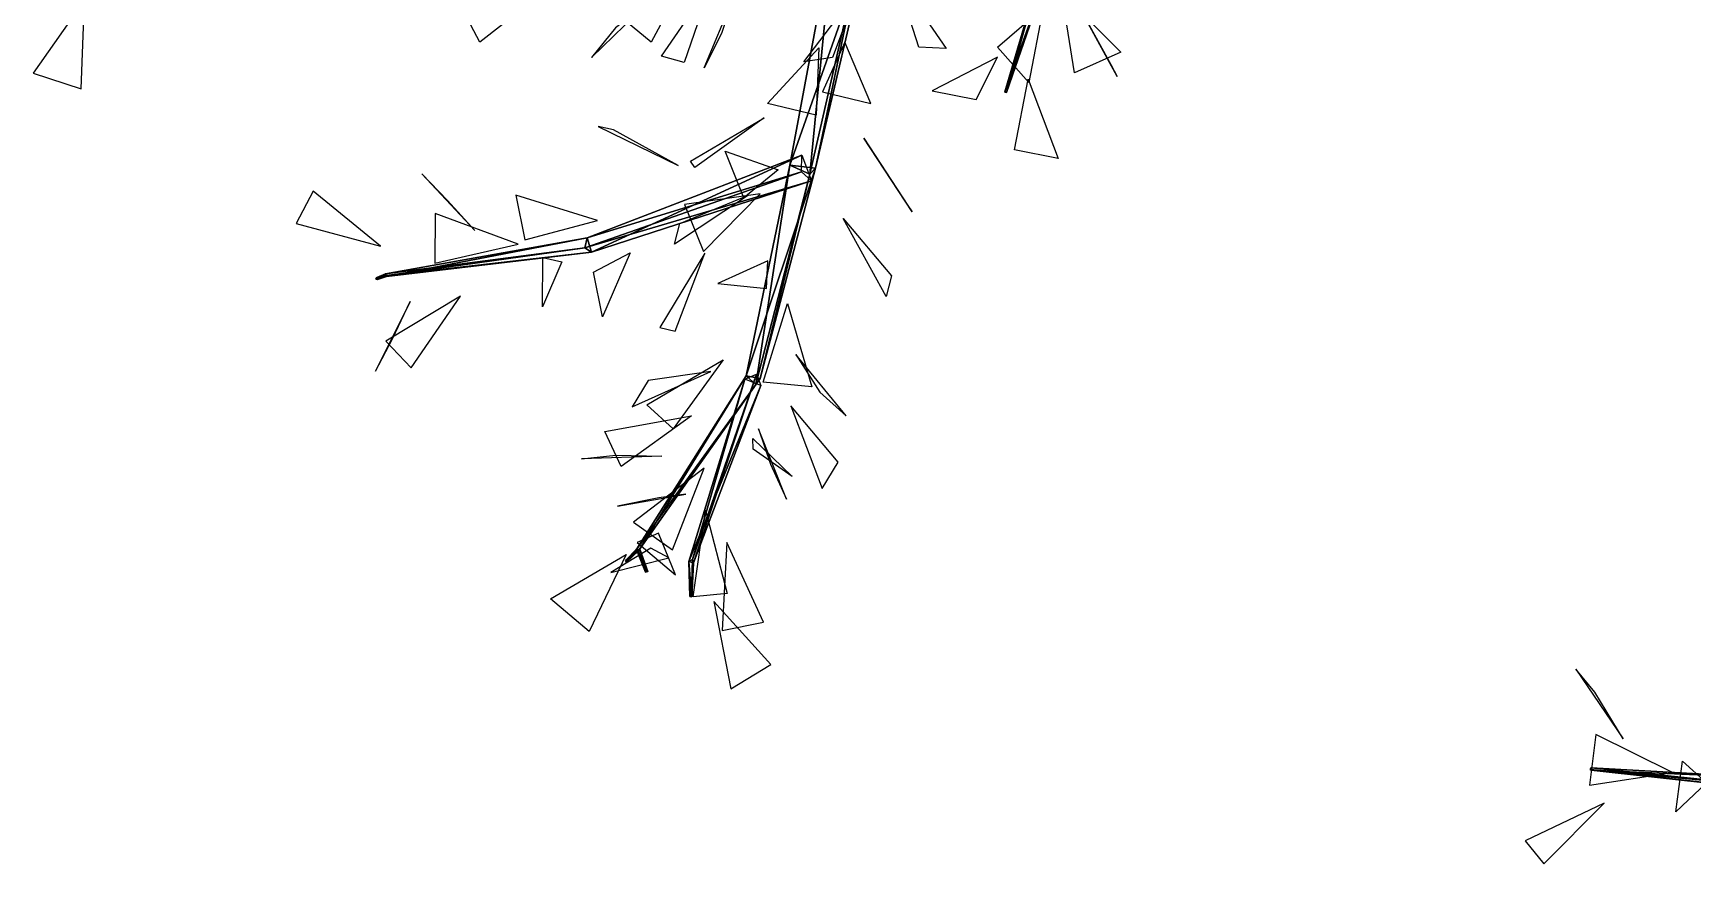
# Model space of a CAD drawing. Extents: x -154 to 171, y -158 to 169.
# Drawn here: x -143.2 to -45.8, y -97.5 to -48.7 of the extents above; entities that cross this region are included whole.
import ezdxf

# ---------------------------------------------------------------- set-up
doc = ezdxf.new("R2010")
doc.units = 0
doc.layers.add('Branches', color=15, linetype='CONTINUOUS')
doc.layers.add('Leaves', color=3, linetype='CONTINUOUS')

msp = doc.modelspace()

# ---------------------------------------------------------------- linework, layer by layer
at = {"layer": 'Branches', "color": 15}
for points in [[(-98.772758, -56.470833, 216.741943), (-94.153214, -43.375633, 216.19693), (-96.193169, -42.634785, 215.341385)], [(-97.606995, -57.014008, 215.764084), (-98.772758, -56.470833, 216.741943), (-96.193169, -42.634785, 215.341385)], [(-97.606995, -57.014008, 215.764084), (-96.193169, -42.634785, 215.341385), (-94.475288, -43.303871, 213.911896)], [(-98.772758, -56.470833, 216.741943), (-97.263443, -56.662437, 217.285568), (-94.153214, -43.375633, 216.19693)], [(-97.263443, -56.662437, 217.285568), (-97.606995, -57.014008, 215.764084), (-94.475288, -43.303871, 213.911896)], [(-97.263443, -56.662437, 217.285568), (-94.475288, -43.303871, 213.911896), (-94.153214, -43.375633, 216.19693)], [(-86.170692, -52.197201, 265.860535), (-83.808884, -44.222927, 264.594116), (-83.842361, -44.324986, 264.042542)], [(-86.170692, -52.197201, 265.860535), (-86.162949, -52.173588, 265.988037), (-83.808884, -44.222927, 264.594116)], [(-86.059464, -52.219009, 265.924011), (-86.170692, -52.197201, 265.860535), (-83.842361, -44.324986, 264.042542)], [(-86.162949, -52.173588, 265.988037), (-83.361183, -44.419331, 264.317047), (-83.808884, -44.222927, 264.594116)], [(-86.162949, -52.173588, 265.988037), (-86.059464, -52.219009, 265.924011), (-83.361183, -44.419331, 264.317047)], [(-86.059464, -52.219009, 265.924011), (-83.842361, -44.324986, 264.042542), (-83.361183, -44.419331, 264.317047)], [(-86.162949, -52.173588, 265.988037), (-86.170692, -52.197201, 265.860535), (-86.059464, -52.219009, 265.924011)], [(-110.41198, -61.582088, 212.675949), (-110.663773, -60.744553, 212.766907), (-98.063736, -55.888153, 216.213776)], [(-110.663773, -60.744553, 212.766907), (-98.082855, -56.868359, 217.492355), (-98.063736, -55.888153, 216.213776)], [(-110.41198, -61.582088, 212.675949), (-98.063736, -55.888153, 216.213776), (-97.496605, -57.390766, 216.085464)], [(-110.80925, -61.321495, 213.426712), (-97.496605, -57.390766, 216.085464), (-98.082855, -56.868359, 217.492355)], [(-110.663773, -60.744553, 212.766907), (-110.80925, -61.321495, 213.426712), (-98.082855, -56.868359, 217.492355)], [(-110.80925, -61.321495, 213.426712), (-110.41198, -61.582088, 212.675949), (-97.496605, -57.390766, 216.085464)], [(-101.34388, -68.829216, 222.529312), (-97.263443, -56.662437, 217.285568), (-98.772758, -56.470833, 216.741943)], [(-100.765617, -69.346146, 222.075974), (-101.34388, -68.829216, 222.529312), (-98.772758, -56.470833, 216.741943)], [(-101.34388, -68.829216, 222.529312), (-100.524681, -68.997421, 222.857544), (-97.263443, -56.662437, 217.285568)], [(-100.765617, -69.346146, 222.075974), (-98.772758, -56.470833, 216.741943), (-97.606995, -57.014008, 215.764084)], [(-100.524681, -68.997421, 222.857544), (-100.765617, -69.346146, 222.075974), (-97.606995, -57.014008, 215.764084)], [(-100.524681, -68.997421, 222.857544), (-97.606995, -57.014008, 215.764084), (-97.263443, -56.662437, 217.285568)], [(-122.553513, -62.961792, 205.807404), (-110.41198, -61.582088, 212.675949), (-110.80925, -61.321495, 213.426712)], [(-122.493324, -62.84248, 205.700317), (-122.553513, -62.961792, 205.807404), (-110.80925, -61.321495, 213.426712)], [(-122.440437, -63.002804, 205.685516), (-122.493324, -62.84248, 205.700317), (-110.663773, -60.744553, 212.766907)], [(-122.493324, -62.84248, 205.700317), (-110.80925, -61.321495, 213.426712), (-110.663773, -60.744553, 212.766907)], [(-122.440437, -63.002804, 205.685516), (-110.663773, -60.744553, 212.766907), (-110.41198, -61.582088, 212.675949)], [(-122.553513, -62.961792, 205.807404), (-122.440437, -63.002804, 205.685516), (-110.41198, -61.582088, 212.675949)], [(-123.062576, -63.161732, 205.184982), (-122.440437, -63.002804, 205.685516), (-122.553513, -62.961792, 205.807404)], [(-123.011925, -63.068966, 205.109467), (-123.062576, -63.161732, 205.184982), (-122.553513, -62.961792, 205.807404)], [(-123.062576, -63.161732, 205.184982), (-122.962044, -63.188889, 205.10733), (-122.440437, -63.002804, 205.685516)], [(-123.062576, -63.161732, 205.184982), (-123.011925, -63.068966, 205.109467), (-122.962044, -63.188889, 205.10733)], [(-122.962044, -63.188889, 205.10733), (-123.011925, -63.068966, 205.109467), (-122.493324, -62.84248, 205.700317)], [(-123.011925, -63.068966, 205.109467), (-122.553513, -62.961792, 205.807404), (-122.493324, -62.84248, 205.700317)], [(-122.962044, -63.188889, 205.10733), (-122.493324, -62.84248, 205.700317), (-122.440437, -63.002804, 205.685516)], [(-107.746193, -78.975327, 229.571793), (-100.524681, -68.997421, 222.857544), (-101.34388, -68.829216, 222.529312)], [(-107.645226, -79.10434, 229.494431), (-107.746193, -78.975327, 229.571793), (-101.34388, -68.829216, 222.529312)], [(-107.746193, -78.975327, 229.571793), (-107.605095, -79.047409, 229.659653), (-100.524681, -68.997421, 222.857544)], [(-107.645226, -79.10434, 229.494431), (-101.34388, -68.829216, 222.529312), (-100.765617, -69.346146, 222.075974)], [(-107.605095, -79.047409, 229.659653), (-100.765617, -69.346146, 222.075974), (-100.524681, -68.997421, 222.857544)], [(-104.706795, -79.719246, 214.216949), (-100.484039, -69.399864, 222.752426), (-101.425575, -69.02906, 222.692413)], [(-104.493317, -79.602074, 214.054001), (-104.706795, -79.719246, 214.216949), (-101.425575, -69.02906, 222.692413)], [(-104.428719, -79.805275, 214.250534), (-104.493317, -79.602074, 214.054001), (-100.724564, -68.743858, 222.018005)], [(-104.493317, -79.602074, 214.054001), (-101.425575, -69.02906, 222.692413), (-100.724564, -68.743858, 222.018005)], [(-104.428719, -79.805275, 214.250534), (-100.724564, -68.743858, 222.018005), (-100.484039, -69.399864, 222.752426)], [(-107.605095, -79.047409, 229.659653), (-107.645226, -79.10434, 229.494431), (-100.765617, -69.346146, 222.075974)], [(-104.706795, -79.719246, 214.216949), (-104.428719, -79.805275, 214.250534), (-100.484039, -69.399864, 222.752426)], [(-108.421738, -79.664993, 229.829926), (-107.605095, -79.047409, 229.659653), (-107.746193, -78.975327, 229.571793)], [(-108.351524, -79.7593, 229.774689), (-108.421738, -79.664993, 229.829926), (-107.746193, -78.975327, 229.571793)], [(-108.421738, -79.664993, 229.829926), (-108.333611, -79.729851, 229.899933), (-107.605095, -79.047409, 229.659653)], [(-108.421738, -79.664993, 229.829926), (-108.351524, -79.7593, 229.774689), (-108.333611, -79.729851, 229.899933)], [(-108.351524, -79.7593, 229.774689), (-107.746193, -78.975327, 229.571793), (-107.645226, -79.10434, 229.494431)], [(-108.333611, -79.729851, 229.899933), (-108.351524, -79.7593, 229.774689), (-107.645226, -79.10434, 229.494431)], [(-108.333611, -79.729851, 229.899933), (-107.645226, -79.10434, 229.494431), (-107.605095, -79.047409, 229.659653)], [(-107.112389, -80.306984, 229.495514), (-107.756889, -79.074883, 229.511719), (-107.569328, -79.003883, 229.523132)], [(-107.233688, -80.35289, 229.488144), (-107.670296, -79.048317, 229.69101), (-107.756889, -79.074883, 229.511719)], [(-107.112389, -80.306984, 229.495514), (-107.233688, -80.35289, 229.488144), (-107.756889, -79.074883, 229.511719)], [(-107.177673, -80.335716, 229.604095), (-107.569328, -79.003883, 229.523132), (-107.670296, -79.048317, 229.69101)], [(-107.233688, -80.35289, 229.488144), (-107.177673, -80.335716, 229.604095), (-107.670296, -79.048317, 229.69101)], [(-107.177673, -80.335716, 229.604095), (-107.112389, -80.306984, 229.495514), (-107.569328, -79.003883, 229.523132)], [(-104.544838, -81.701233, 211.678329), (-104.706795, -79.719246, 214.216949), (-104.493317, -79.602074, 214.054001)], [(-104.640518, -81.768188, 211.735245), (-104.428719, -79.805275, 214.250534), (-104.706795, -79.719246, 214.216949)], [(-104.544838, -81.701233, 211.678329), (-104.640518, -81.768188, 211.735245), (-104.706795, -79.719246, 214.216949)], [(-104.640518, -81.768188, 211.735245), (-104.516586, -81.79866, 211.759476), (-104.428719, -79.805275, 214.250534)], [(-104.516586, -81.79866, 211.759476), (-104.544838, -81.701233, 211.678329), (-104.493317, -79.602074, 214.054001)], [(-104.516586, -81.79866, 211.759476), (-104.493317, -79.602074, 214.054001), (-104.428719, -79.805275, 214.250534)], [(-107.233688, -80.35289, 229.488144), (-107.112389, -80.306984, 229.495514), (-107.177673, -80.335716, 229.604095)], [(-104.640518, -81.768188, 211.735245), (-104.544838, -81.701233, 211.678329), (-104.516586, -81.79866, 211.759476)], [(-51.770603, -91.830421, 199.988525), (-51.820084, -91.917, 200.071777), (-40.481236, -92.999176, 206.198578)], [(-51.820084, -91.917, 200.071777), (-51.770603, -91.830421, 199.988525), (-51.767288, -91.95713, 199.960068)], [(-51.820084, -91.917, 200.071777), (-40.278145, -93.223625, 205.4702), (-40.481236, -92.999176, 206.198578)], [(-51.820084, -91.917, 200.071777), (-51.767288, -91.95713, 199.960068), (-40.278145, -93.223625, 205.4702)], [(-51.767288, -91.95713, 199.960068), (-51.770603, -91.830421, 199.988525), (-40.223839, -92.471474, 205.67186)], [(-51.770603, -91.830421, 199.988525), (-40.481236, -92.999176, 206.198578), (-40.223839, -92.471474, 205.67186)], [(-51.767288, -91.95713, 199.960068), (-40.223839, -92.471474, 205.67186), (-40.278145, -93.223625, 205.4702)]]:
    msp.add_3dface(points, dxfattribs=at)
at = {"layer": 'Leaves', "color": 3}
for points in [[(-104.547783, -44.845882, 222.985519), (-106.904289, -49.258564, 224.477203), (-109.021629, -47.522457, 223.251312)], [(-92.552773, -45.341476, 213.566437), (-89.600067, -49.64024, 213.338013), (-91.206665, -49.562393, 210.805664)], [(-112.96373, -46.132545, 224.949738), (-116.961708, -49.263294, 226.159927), (-117.862968, -47.565311, 223.85675)], [(-103.399025, -45.834656, 264.633728), (-104.970375, -50.454021, 266.489075), (-106.31086, -50.091991, 263.829742)], [(-102.101341, -46.690769, 222.533142), (-102.775345, -48.7505, 227.282166), (-103.792831, -50.772411, 225.313263)], [(-94.82756, -46.292011, 215.402008), (-96.264748, -50.159161, 218.600388), (-97.946732, -50.414116, 216.129364)], [(-82.810738, -46.390522, 263.824493), (-79.362457, -49.85495, 265.656738), (-82.080994, -51.071442, 266.016876)], [(-82.077934, -46.693172, 265.100739), (-79.946014, -50.566895, 267.875458), (-79.575165, -51.272732, 264.983368)], [(-140.158722, -46.80785, 169.466187), (-143.162003, -51.077457, 169.437607), (-140.341446, -52.010288, 169.855103)], [(-107.183037, -47.0396, 225.360397), (-109.012482, -48.416538, 230.051575), (-110.401047, -50.156166, 228.040207)], [(-83.920029, -47.244572, 269.260132), (-84.747902, -51.634834, 271.960175), (-86.602188, -49.565037, 273.090454)], [(-97.065895, -49.594971, 212.761246), (-97.235527, -53.555954, 209.365387), (-100.078827, -52.870682, 210.033249)], [(-95.549614, -49.271507, 218.884598), (-96.865166, -52.185116, 223.011368), (-94.021866, -52.870388, 222.343506)], [(-86.593964, -50.141308, 267.442017), (-90.417946, -52.117771, 270.395111), (-87.849136, -52.621433, 271.860565)], [(-84.789932, -51.441189, 263.832947), (-83.035843, -56.089619, 262.231293), (-85.604652, -55.585957, 260.765839)], [(-105.326172, -56.504528, 214.272842), (-109.123863, -54.401054, 211.374069), (-110.010773, -54.20171, 214.233032)], [(-100.290428, -53.694412, 216.023361), (-104.35524, -56.611233, 214.533569), (-104.600021, -56.242874, 217.500793)], [(-94.425438, -54.894203, 216.656143), (-91.84581, -58.851974, 218.876846), (-91.601028, -59.220333, 215.909622)], [(-99.458748, -56.759846, 213.271774), (-101.468018, -58.403336, 208.742783), (-102.576691, -55.659046, 209.232391)], [(-117.26281, -60.319366, 207.527893), (-118.866791, -58.542351, 202.888977), (-120.361008, -56.984592, 204.972412)], [(-122.78759, -61.227398, 207.130188), (-126.736969, -58.006428, 205.999817), (-127.741631, -59.898281, 208.100189)], [(-110.052795, -59.724697, 215.575684), (-114.858559, -58.244537, 216.977005), (-114.327377, -60.859028, 218.348969)], [(-101.196129, -58.241646, 217.677475), (-105.547882, -61.120457, 217.834595), (-105.222527, -59.900608, 220.556015)], [(-100.51992, -58.160275, 218.718369), (-104.94899, -58.789772, 221.408539), (-103.840317, -61.534061, 220.91893)], [(-114.720406, -61.102299, 213.22644), (-119.57682, -59.321178, 213.928497), (-119.608543, -62.227345, 214.672272)], [(-95.640358, -59.614151, 217.628494), (-92.802315, -62.96891, 220.446487), (-93.12767, -64.188759, 217.725067)], [(-112.157112, -62.144283, 209.264374), (-113.294655, -64.793961, 204.912918), (-113.262932, -61.887794, 204.169144)], [(-108.136261, -61.624409, 211.21347), (-109.768845, -65.377556, 207.973328), (-110.300026, -62.763065, 206.601364)], [(-103.75769, -61.630085, 215.116806), (-106.398346, -66.006546, 216.176773), (-105.511436, -66.205887, 213.31781)], [(-100.067886, -62.080772, 222.091339), (-103.009415, -63.420662, 226.190369), (-100.149818, -63.703789, 227.052094)], [(-118.091438, -64.155533, 209.80188), (-122.481407, -66.801102, 210.791382), (-120.98719, -68.358856, 208.707947)], [(-121.043388, -64.475822, 205.038544), (-123.087967, -68.565353, 202.519516), (-122.083305, -66.6735, 200.419144)], [(-98.909317, -64.590622, 217.422058), (-97.481499, -69.484306, 216.298141), (-100.341095, -69.20118, 215.436417)], [(-102.692162, -67.900856, 220.445343), (-105.621391, -71.936668, 218.902039), (-107.15802, -70.532463, 221.062363)], [(-98.425758, -67.586143, 223.275482), (-97.010239, -69.783905, 227.7939), (-95.47361, -71.18811, 225.633575)], [(-103.402977, -68.575554, 221.817108), (-107.093536, -69.100426, 218.16275), (-108.025078, -70.648994, 220.557358)], [(-98.71566, -70.593208, 222.335754), (-96.876144, -75.448044, 221.791016), (-95.944603, -73.899475, 219.396408)], [(-104.551094, -71.17276, 222.922287), (-108.67778, -74.150558, 221.759018), (-109.622383, -72.1035, 223.738235)], [(-100.607811, -71.948135, 225.606216), (-99.909302, -74.013405, 230.349289), (-98.964699, -76.060463, 228.370071)], [(-100.939911, -72.518517, 217.363144), (-98.631157, -74.745514, 213.244873), (-100.919952, -73.125595, 212.178452)], [(-106.281212, -73.544754, 227.800201), (-110.990616, -73.706223, 230.046417), (-108.983597, -73.494881, 232.266144)], [(-103.796509, -74.258293, 220.851303), (-107.956306, -77.410995, 220.770477), (-105.667511, -79.030914, 221.836899)], [(-104.876648, -75.768723, 214.842804), (-106.461266, -75.99221, 209.873993), (-108.883133, -76.485992, 211.574219)], [(-103.725868, -76.708115, 225.790924), (-102.444649, -81.589714, 227.124527), (-104.451668, -81.801056, 224.9048)], [(-106.475655, -78.069992, 231.115372), (-107.727501, -78.598541, 236.155563), (-105.476059, -80.507988, 235.621704)], [(-102.477554, -78.616142, 217.433228), (-102.743988, -83.772362, 218.202942), (-100.322121, -83.27858, 216.502716)], [(-108.379601, -79.31485, 227.538376), (-110.555931, -83.829376, 226.077988), (-112.807373, -81.91993, 226.611847)], [(-105.87709, -79.516014, 211.820221), (-106.935158, -78.939461, 206.741043), (-109.280846, -80.362953, 207.954071)], [(-103.234634, -82.072258, 213.930328), (-102.230545, -87.183212, 213.583984), (-99.884857, -85.75972, 212.370956)], [(-49.890114, -90.13089, 199.893311), (-51.547375, -87.383217, 195.775803), (-52.659264, -86.036362, 198.214996)], [(-46.988617, -92.099442, 204.940277), (-51.485851, -89.867722, 206.370087), (-51.873764, -92.831299, 206.628403)], [(-45.00869, -92.710297, 200.905365), (-46.807251, -94.39444, 196.303314), (-46.419338, -91.430862, 196.044998)], [(-51.010796, -93.904465, 201.466095), (-55.649334, -96.104568, 202.411362), (-54.537445, -97.451424, 199.972168)]]:
    msp.add_3dface(points, dxfattribs=at)

doc.saveas('drawing.dxf')
